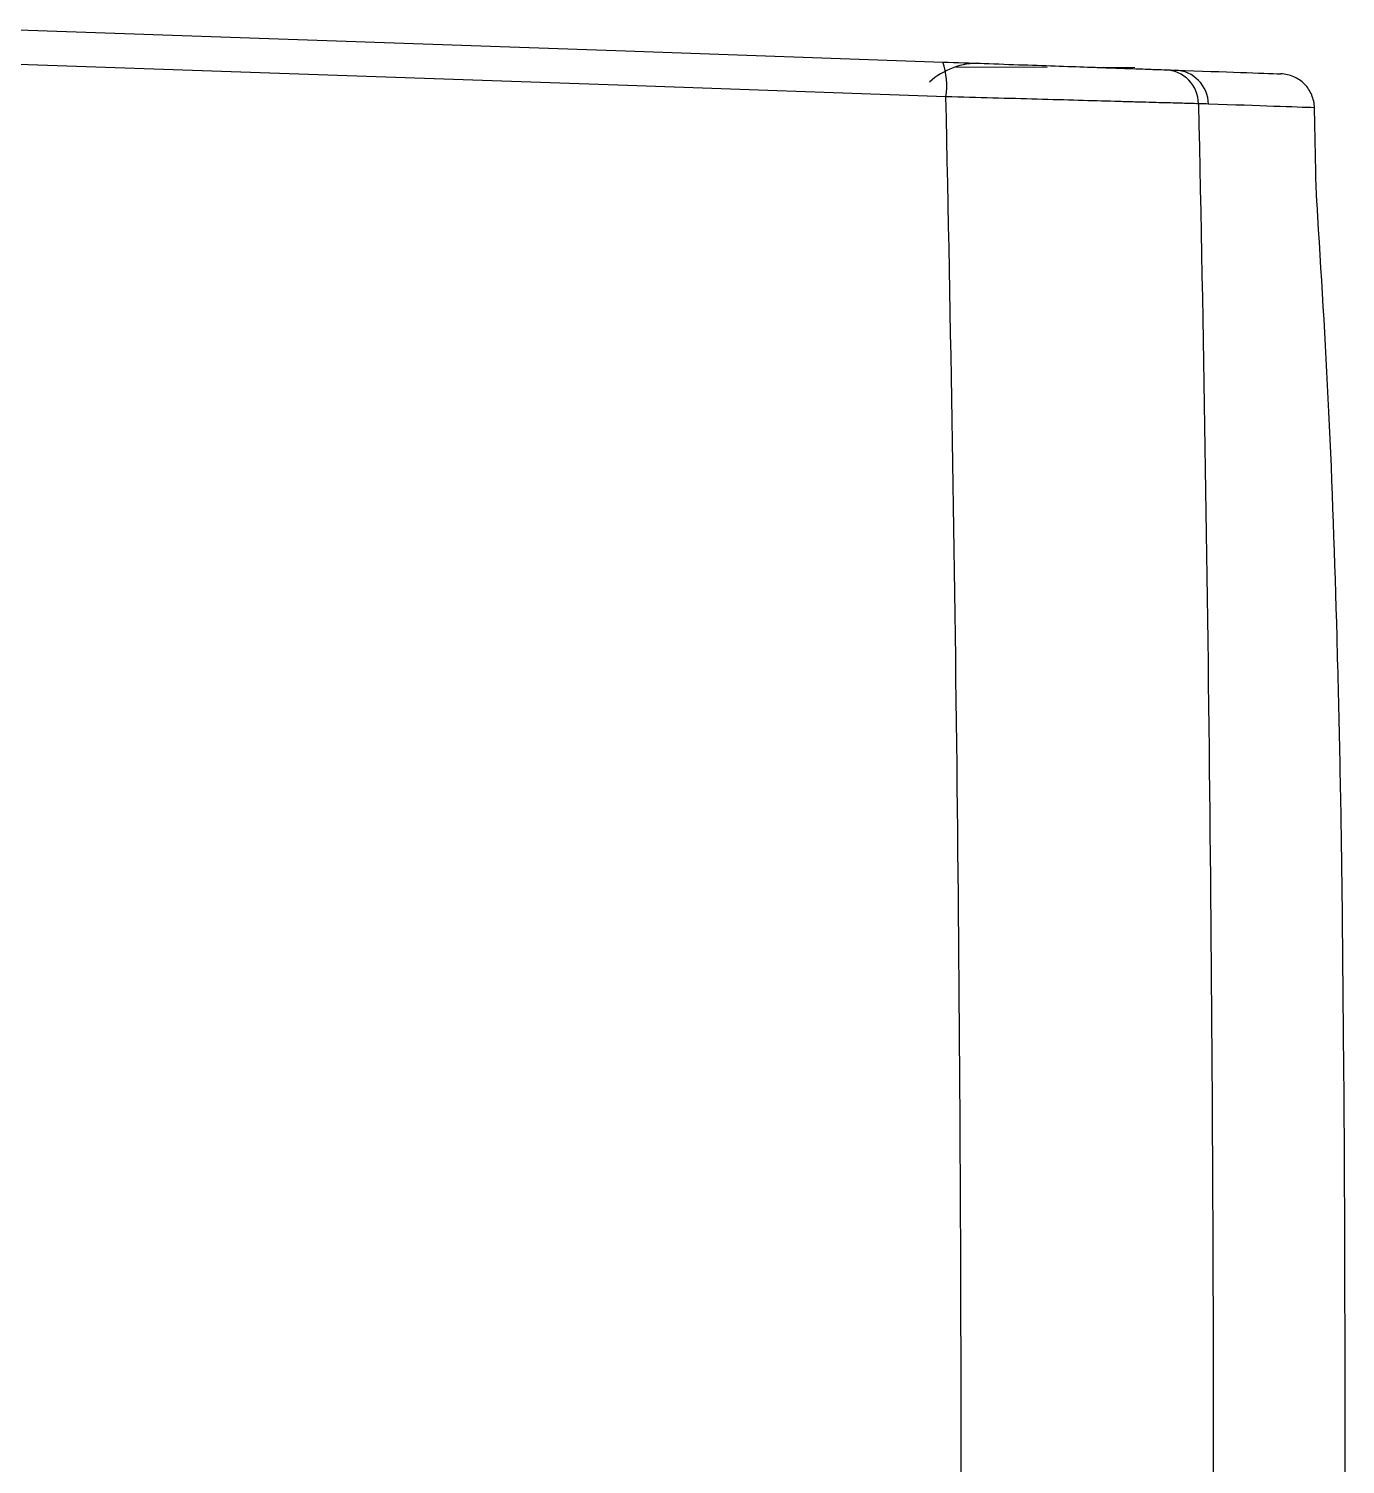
# Model space of a CAD drawing. Extents: x 14.8 to 109.8, y 1.6 to 86.6.
# Drawn here: x 50.977 to 53.253, y 12.667 to 15.149 of the extents above; entities that cross this region are included whole.
import ezdxf

# ---------------------------------------------------------------- set-up
doc = ezdxf.new("R2010")
doc.units = 0
doc.header["$MEASUREMENT"] = 0
doc.layers.add('OBJECT', color=7, linetype='CONTINUOUS')

msp = doc.modelspace()

# ---------------------------------------------------------------- linework, layer by layer
at = {"layer": 'OBJECT'}
for p, q in [((52.7375, 15.0824), (52.5796, 15.0831)), ((52.8891, 15.0818), (52.8349, 15.082)), ((53.2019, 14.9019), (53.1996, 15.0126)), ((53.2019, 14.9019), (53.1997, 15.0126))]:
    msp.add_line(p, q, dxfattribs=at)
at = {"layer": 'OBJECT', "flags": 128}
for points in [[(50.9083, 15.1493), (51.4589, 15.1301), (52.0087, 15.1109), (52.5575, 15.0917)], [(52.5625, 15.0318), (52.0121, 15.0509), (51.4606, 15.0702), (50.9083, 15.0894)]]:
    msp.add_lwpolyline(points, dxfattribs=at)
at = {"layer": 'OBJECT'}
for centre, radius, start, end in [((52.4318, 15.051), 0.1321, 351.619, 17.941), ((52.6182, 14.9645), 0.125, 87.9999, 132.3304), ((52.9395, 15.0186), 0.0597, 0.8981, 87.7585), ((52.9567, 15.018), 0.0597, 0.9204, 87.7772), ((-60.9917, 12.6251), 114.2446, 359.718678, 0.363292)]:
    msp.add_arc(centre, radius, start, end, dxfattribs=at)
for points, knots in [([(52.5575, 15.0917), (52.5817, 15.0909), (52.6054, 15.09), (52.6515, 15.0884), (52.6741, 15.0876), (52.718, 15.0861), (52.7389, 15.0854), (52.7782, 15.084), (52.7968, 15.0834), (52.8228, 15.0825), (52.8311, 15.0822), (52.8469, 15.0816), (52.8544, 15.0813), (52.8757, 15.0806), (52.8882, 15.0802), (52.9045, 15.0796), (52.9096, 15.0794), (52.9186, 15.0791), (52.9226, 15.079), (52.9333, 15.0786), (52.9385, 15.0784), (52.9418, 15.0783)], [0, 0, 0, 0, 0.125, 0.125, 0.25, 0.25, 0.375, 0.375, 0.5, 0.5, 0.5625, 0.5625, 0.625, 0.625, 0.75, 0.75, 0.8125, 0.8125, 0.875, 0.875, 1, 1, 1, 1]), ([(53.1996, 15.0126), (53.1995, 15.0202), (53.1979, 15.0277), (53.1934, 15.0382), (53.1917, 15.0415), (53.1875, 15.0478), (53.185, 15.0508), (53.1797, 15.0562), (53.1768, 15.0586), (53.1706, 15.0629), (53.1672, 15.0648), (53.1569, 15.0693), (53.1494, 15.071), (53.1417, 15.0713)], [0, 0, 0, 0, 0.25, 0.25, 0.375, 0.375, 0.5, 0.5, 0.625, 0.625, 0.75, 0.75, 1, 1, 1, 1]), ([(52.9992, 15.0196), (52.9954, 15.0197), (52.9895, 15.0198), (52.9774, 15.0202), (52.9728, 15.0203), (52.9626, 15.0206), (52.9569, 15.0207), (52.9384, 15.0212), (52.9242, 15.0216), (52.9001, 15.0223), (52.8916, 15.0225), (52.8737, 15.023), (52.8642, 15.0233), (52.8347, 15.0241), (52.8137, 15.0247), (52.7691, 15.026), (52.7454, 15.0266), (52.6956, 15.028), (52.6699, 15.0287), (52.6172, 15.0302), (52.59, 15.031), (52.5625, 15.0318)], [0, 0, 0, 0, 0.125, 0.125, 0.1875, 0.1875, 0.25, 0.25, 0.375, 0.375, 0.4375, 0.4375, 0.5, 0.5, 0.625, 0.625, 0.75, 0.75, 0.875, 0.875, 1, 1, 1, 1]), ([(53.2041, 14.8466), (53.2039, 14.8502), (53.2036, 14.854), (53.2032, 14.8624), (53.203, 14.867), (53.2026, 14.8764), (53.2024, 14.8813), (53.2021, 14.8914), (53.202, 14.8966), (53.2019, 14.9019)], [0, 0, 0, 0, 0.25, 0.25, 0.5, 0.5, 0.75, 0.75, 1, 1, 1, 1]), ([(53.2503, 13.3495), (53.2495, 13.4653), (53.2476, 13.7244), (53.2394, 14.1046), (53.2261, 14.493), (53.2114, 14.7288), (53.2041, 14.8466)], [0, 0, 0, 0, 0.208773, 0.467487, 0.733744, 1, 1, 1, 1])]:
    msp.add_open_spline(points, degree=3, knots=knots, dxfattribs=at)
for points in [[(52.9418, 15.0783), (52.9477, 15.0781), (52.9534, 15.0779), (52.9591, 15.0777)], [(52.9591, 15.0777), (53.0481, 15.0746), (53.109, 15.0725), (53.1417, 15.0713)], [(52.5889, 12.6461), (52.5887, 13.4414), (52.5799, 14.2366), (52.5625, 15.0318)], [(52.9992, 15.0196), (53.0161, 14.2273), (53.0246, 13.4349), (53.0247, 12.6425)], [(53.0165, 15.019), (53.0108, 15.0192), (53.005, 15.0194), (52.9992, 15.0196)], [(53.1996, 15.0126), (53.1669, 15.0137), (53.1058, 15.0159), (53.0165, 15.019)]]:
    msp.add_open_spline(points, degree=3, dxfattribs=at)

doc.saveas('drawing.dxf')
